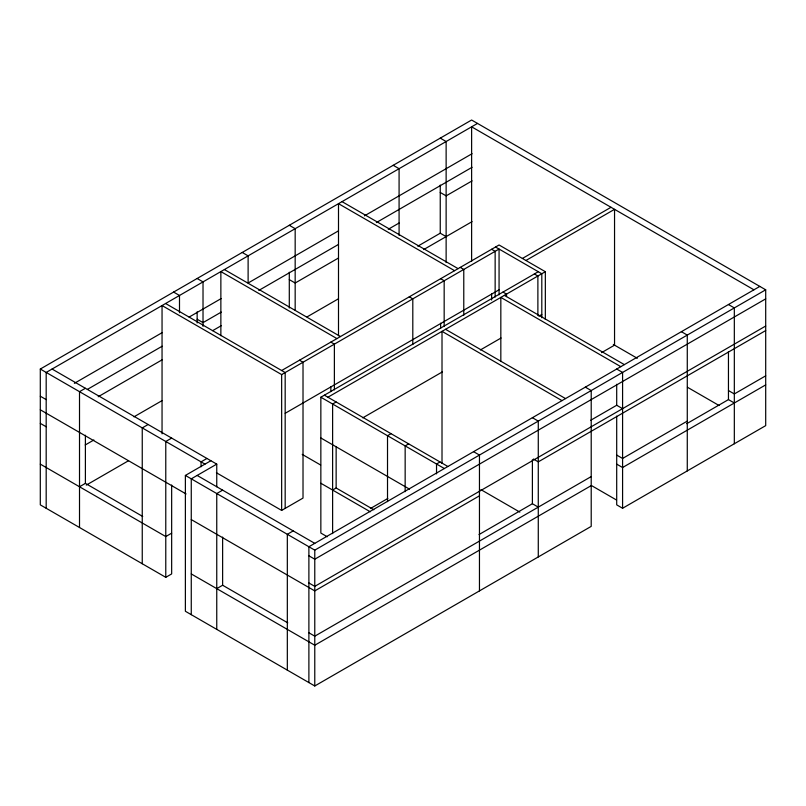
<?xml version="1.0" encoding="UTF-8"?>
<svg xmlns="http://www.w3.org/2000/svg" width="806" height="806" viewBox="0 0 806 806"><rect width="100%" height="100%" fill="white"/><g stroke="black" fill="none" stroke-linecap="round" stroke-linejoin="round"><path stroke-width="1.21" d="M171.658 485.01L171.658 573.922L165.774 577.318L40.3 504.868L40.3 369.037L471.621 120.023L765.7 289.807L765.7 425.639L622.585 508.264L616.701 504.868L616.701 416.077M477.505 123.419L46.184 372.443L46.184 508.264M74.364 383.334L162.157 332.646M189.118 317.08L221.277 298.512M338.47 230.859L248.117 283.017L248.117 255.855L242.233 252.459M364.443 215.857L472.094 153.704M85.396 388.28L79.512 391.676L79.512 527.507M87.37 389.409L162.157 346.227M221.277 312.093L203.021 322.632L197.148 319.236M258.807 290.422L338.47 244.44M376.352 222.567L472.094 167.285M98.211 396.733L162.157 359.808M212.683 330.641L221.277 325.684M338.47 258.021L295.167 283.017L289.294 279.622M388.25 229.277L399.081 223.03M472.094 180.876L446.131 195.858L440.247 192.463M417.79 246.183L440.247 233.216L446.131 236.611M85.204 444.993L93.869 439.985M133.977 416.833L162.157 400.562M307.076 316.889L338.47 298.774M423.674 249.578L472.094 221.62M148.133 424.51L142.249 427.905L142.249 563.737M79.512 486.764L85.396 483.368L142.722 516.465M281.647 370.518L499.065 244.984L545.34 271.703L545.34 319.488M86.282 485.111L128.557 460.71M171.658 438.091L165.774 441.487L165.774 577.318M162.046 433.83L162.046 305.545L281.647 374.589L499.065 249.064L499.065 294.815M522.399 258.454L611.008 207.293M525.925 260.489L614.545 209.328L614.545 345.159L601.578 352.645M206.951 458.463L201.067 461.858L201.067 466.795M285.173 413.297L499.065 289.807M585.327 387.152L591.211 390.547L591.211 526.378L314.773 685.977L185.38 611.27L185.38 475.439L210.87 460.73M327.266 536.766L320.848 533.058L320.848 397.227L538.277 271.703M327.911 397.227L545.34 271.703M216.754 486.764L216.754 464.125L191.264 478.835L191.264 614.666M336.142 401.982L332.616 404.018L332.616 533.622M222.627 490.159L216.754 493.554L216.754 629.385M362.76 417.851L442.262 371.959M480.376 349.945L501.07 338.006M538.861 316.184L541.803 314.481M171.658 533.169L165.774 536.564L40.3 464.125M391.041 433.678L387.515 435.714L387.515 501.614M216.411 472.759L281.647 510.42L303.016 498.078L303.016 362.247L299.479 360.211M408.682 443.864L405.156 445.899L405.156 491.68M332.616 490.048L336.142 488.003L373.823 509.755M293.213 530.902L287.329 534.297L287.329 670.129M216.754 588.632L222.627 585.237L287.782 622.857M440.056 461.969L436.53 464.004L436.53 473.888M370.387 508.536L387.807 498.471M759.816 286.412L308.889 546.75L308.889 682.581M185.38 475.439L314.773 550.145L765.7 289.807M765.7 298.865L314.773 559.203L308.889 555.808M590.738 420.248L616.701 405.267L622.585 408.662M765.7 326.027L314.773 586.365L308.889 582.97M479.459 495.821L314.773 590.899L191.264 519.588M765.7 330.561L538.277 461.858L533.381 459.027M479.026 534.549L532.393 503.74L538.277 507.135M591.211 476.578L314.773 636.176L308.889 632.781M687.276 421.115L622.585 458.463L616.701 455.068M765.7 375.838L734.326 393.943L728.453 390.547M686.742 423.684L728.453 399.605L734.326 403M591.211 485.625L314.773 645.233L191.264 573.922M765.7 384.885L622.585 467.52L616.701 464.125M753.932 289.807L471.621 126.814L471.621 261.386M440.247 138.128L446.131 141.524L446.131 262.544M728.453 304.527L734.326 307.922L734.326 443.753M393.197 165.301L399.081 168.696L399.081 235.372M681.392 331.689L687.276 335.084L687.276 470.916M495.539 247.019L541.803 273.738L541.803 317.755M491.62 249.286L495.146 251.321L495.146 297.082M534.358 273.959L537.884 275.995L537.884 315.509M613.326 344.454L637.304 358.297M687.447 387.253L719.053 405.499M460.246 267.401L463.772 269.436L463.772 315.186M502.984 292.074L506.521 294.109L506.521 296.578M342.026 201.631L458.09 268.64M504.365 295.359L624.348 364.624M454.564 270.675L338.5 203.666L338.5 335.729M620.811 366.67L500.828 297.394L500.828 361.531M616.701 369.037L622.585 372.443L622.585 508.264M440.64 278.715L444.166 280.75L444.166 326.511M289.294 225.287L295.167 228.682L295.167 310.179M409.277 296.83L412.803 298.865L412.803 344.615M445.547 329.311L565.53 398.587M562.004 400.622L442.01 331.347L442.01 463.41M532.393 417.71L538.277 421.105L538.277 556.936M224.39 269.547L340.454 336.555M336.928 338.591L220.864 271.582L220.864 335.729M591.634 485.645L616.489 500.002M330.853 342.107L334.379 344.142L334.379 389.892M197.148 278.493L203.021 281.888L203.021 326.339M473.575 451.672L479.459 455.068L479.459 590.899M173.612 292.074L179.496 295.47L179.496 312.758M165.583 303.499L285.173 372.553L285.173 508.385M324.385 395.192L447.894 466.503M320.848 397.227L444.368 468.538M480.93 489.645L519.84 512.112M320.848 437.98L409.488 489.141M302.22 454.383L320.657 465.032M320.848 483.257L370.286 511.79M52.068 369.037L216.754 464.125M40.3 369.037L204.986 464.125M197.148 475.439L314.773 543.355M40.3 396.209L46.184 399.605M40.3 409.791L186.095 493.967M40.3 423.372L46.184 426.767M728.453 351.557L728.453 399.605M616.701 384.271L616.701 405.267M532.393 459.722L532.393 503.74M491.62 293.787L491.62 300.044M440.64 323.216L440.64 328.223M440.247 185.058L440.247 233.216M336.142 446.504L336.142 488.003M330.853 386.608L330.853 391.605M314.773 550.145L314.773 685.977M289.294 272.216L289.294 308.023M281.647 374.589L281.647 510.42M222.627 537.078L222.627 585.237M197.148 311.831L197.148 322.944M85.396 435.21L85.396 483.368"/></g></svg>
